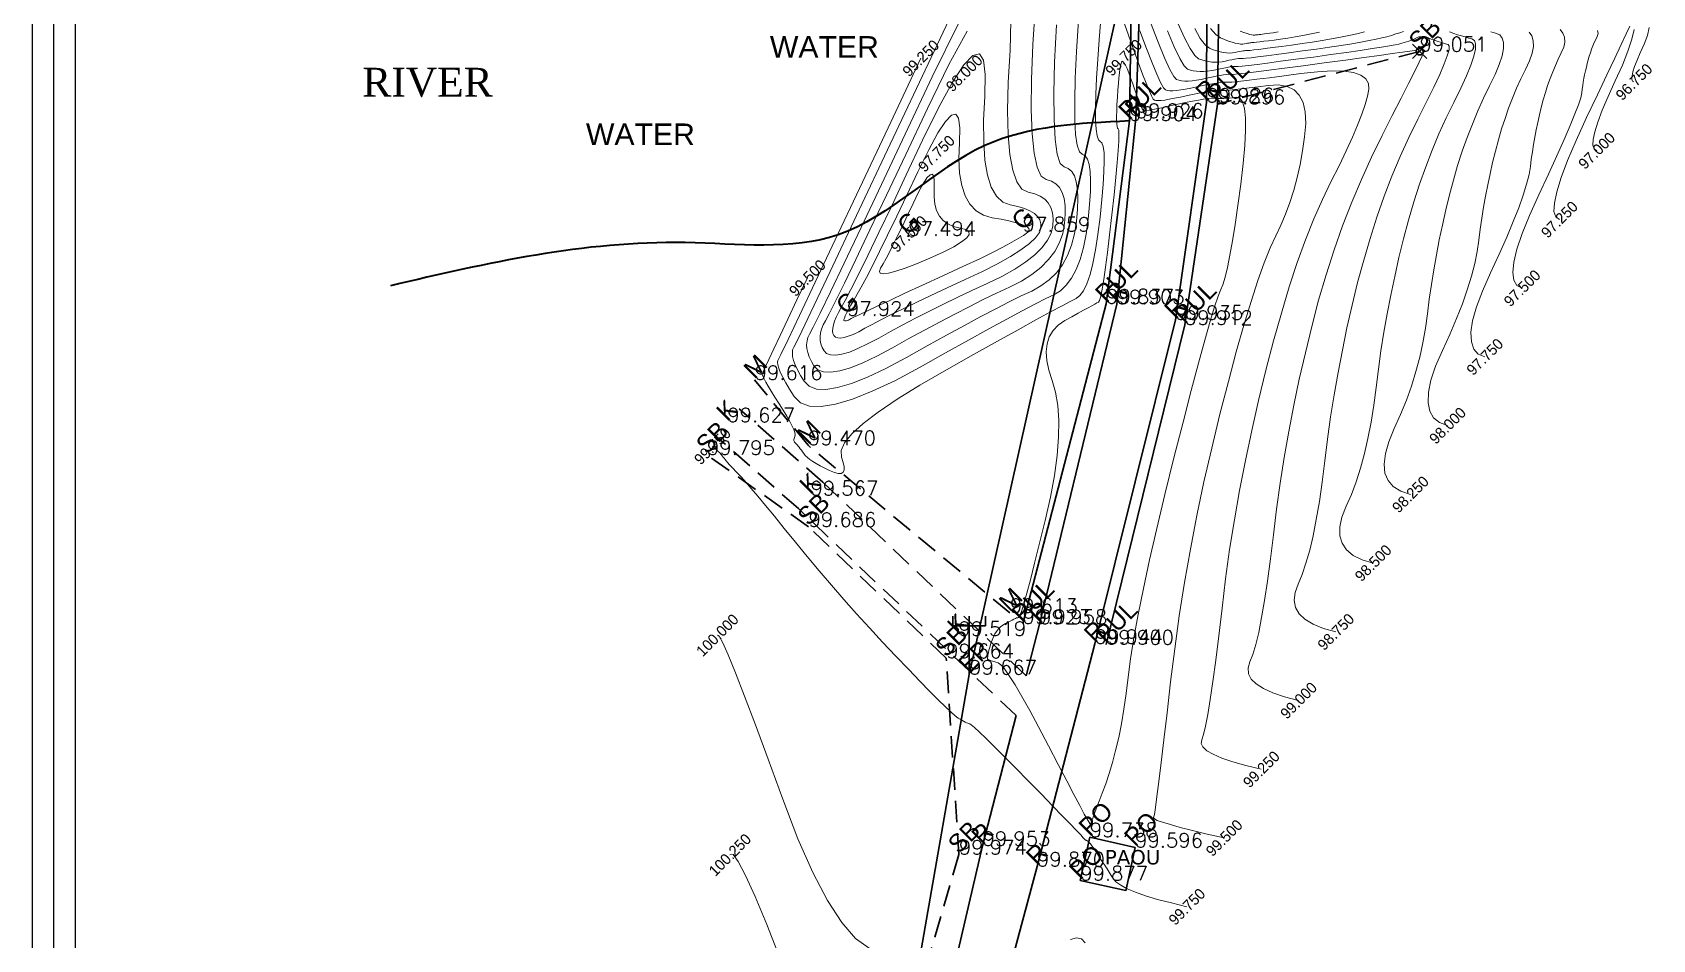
# Model space of a CAD drawing. Extents: x 0 to 10087, y 0 to 10179.
# Drawn here: x 9918.5 to 10031, y 9900.2 to 9963.3 of the extents above; entities that cross this region are included whole.
import ezdxf
from ezdxf.enums import TextEntityAlignment as Align

# ---------------------------------------------------------------- set-up
doc = ezdxf.new("R2010")
doc.units = 0
doc.header["$MEASUREMENT"] = 0
doc.header["$PDMODE"] = 35
doc.header["$PDSIZE"] = 0.5
for name, pattern in [('ACAD_ISO10W100', [18, 12, -3, 0, -3]), ('DASHDOT', [1, 0.5, -0.25, 0, -0.25]), ('DASHED', [0.75, 0.5, -0.25]), ('HIDDEN', [0.375, 0.25, -0.125])]:
    doc.linetypes.add(name, pattern=pattern)
for name, color, linetype in [('2', 1, 'Continuous'), ('4', 3, 'Continuous'), ('Contour_RL', 44, 'Continuous'), ('FRAME', 7, 'Continuous'), ('TEXT', 7, 'Continuous'), ('WELL', 4, 'Continuous')]:
    doc.layers.add(name, color=color, linetype=linetype)
for name, color, linetype, lineweight in [('BT ROAD', 251, 'Continuous', 30), ('BUILDING', 6, 'Continuous', 30), ('Contours', 42, 'Continuous', 13), ('EP', 5, 'ACAD_ISO10W100', 30), ('GRASS', 3, 'DASHDOT', 25), ('KATCHA RASTA', 42, 'HIDDEN', 30), ('SB', 1, 'DASHED', 30)]:
    doc.layers.add(name, color=color, linetype=linetype, lineweight=lineweight)
doc.styles.add('A', font='ARIAL.TTF')
doc.styles.add('ROMANS', font='romans.shx', dxfattribs={"height": 3})

# ---------------------------------------------------------------- blocks, each defined once
blk = doc.blocks.new('EP')
at = {"layer": 'EP', "linetype": 'Continuous'}
for p, q in [((-1.43, 4.24), (-1.43, 5.08)), ((-1.43, 4.24), (0, 4.24)), ((0, 4.24), (0, 5.08)), ((0, 0), (0, 4.24)), ((1.43, 4.24), (0, 4.24)), ((1.43, 4.24), (1.43, 5.08))]:
    blk.add_line(p, q, dxfattribs=at)

msp = doc.modelspace()

# ---------------------------------------------------------------- linework, layer by layer
at = {"layer": 'BT ROAD', "linetype": 'Continuous'}
for points in [[(10000.77, 10069.34), (9997.66, 10049.53), (9996.75, 10040.27), (9996.3, 10029.26), (9995.75, 10016.57), (9995.87, 9989.54), (9995.9, 9981.52), (9995.11, 9957.32), (9993.79, 9944.38), (9988.41, 9922.14), (9987.5, 9918.57)], [(9974.52, 9809.47), (9976.94, 9843.46), (9981.8, 9881.25), (9988.25, 9905.31), (9992.27, 9920.78), (9997.86, 9943.29), (10000.02, 9958.4), (10000.09, 9979.29), (9999.99, 9990.83), (10000, 10000), (9999.73, 10016.95), (9999.77, 10030.03), (10000.53, 10040.39), (10000.97, 10043.05)], [(9986.79, 9915.8), (9984.46, 9906.75), (9978.92, 9882.95), (9972.54, 9844.42), (9968.83, 9809.44)]]:
    msp.add_lwpolyline(points, dxfattribs=at)
at = {"layer": 'BUILDING', "linetype": 'Continuous'}
for points in [[(9993.04, 9920.73), (9998.52, 9942.94), (10000.78, 9958.29), (10001.32, 10000.05)], [(9995.22, 9994.88), (9994.66, 9957.12), (9993.05, 9944.42), (9987.25, 9922.17)], [(9991.25, 9904.34), (9991.91, 9907.34)], [(9991.91, 9907.34), (9995.06, 9906.64)], [(9994.41, 9903.63), (9995.06, 9906.64)], [(9991.25, 9904.35), (9994.41, 9903.64)]]:
    msp.add_lwpolyline(points, dxfattribs=at)
at = {"layer": 'Contours', "color": 122, "linetype": 'Continuous'}
for points in [[(9984.22, 9968.6), (9980.89, 9961.52), (9978.05, 9955.5), (9975.71, 9950.55), (9973.88, 9946.66), (9972.53, 9943.84), (9971.69, 9942.08), (9971.35, 9941.39), (9971.27, 9941.21), (9971.25, 9941), (9971.27, 9940.76), (9971.33, 9940.48), (9971.45, 9940.17), (9971.61, 9939.82), (9971.81, 9939.44), (9972.06, 9939.03), (9972.41, 9938.68), (9972.92, 9938.49), (9973.58, 9938.46), (9974.39, 9938.59), (9975.35, 9938.87), (9976.47, 9939.32), (9977.74, 9939.92), (9979.17, 9940.69), (9980.61, 9941.5), (9981.96, 9942.24), (9983.2, 9942.91), (9984.34, 9943.53), (9985.38, 9944.07), (9986.32, 9944.55), (9987.15, 9944.96), (9987.88, 9945.3), (9988.52, 9945.65), (9989.09, 9946.07), (9989.59, 9946.57), (9990.01, 9947.13), (9990.36, 9947.77), (9990.64, 9948.49), (9990.85, 9949.28), (9990.98, 9950.14), (9991.06, 9950.98), (9991.08, 9951.72), (9991.05, 9952.35), (9990.97, 9952.88), (9990.84, 9953.3), (9990.66, 9953.61), (9990.42, 9953.82), (9990.14, 9953.92), (9989.86, 9954.17), (9989.65, 9954.8), (9989.51, 9955.82), (9989.43, 9957.23), (9989.41, 9959.03), (9989.47, 9961.21), (9989.59, 9963.79)], [(9988.13, 9965.24), (9987.96, 9962.43), (9987.87, 9960), (9987.85, 9957.92), (9987.91, 9956.22), (9988.04, 9954.88), (9988.25, 9953.9), (9988.53, 9953.29), (9988.89, 9953.04), (9989.26, 9952.94), (9989.56, 9952.75), (9989.81, 9952.49), (9990, 9952.15), (9990.13, 9951.73), (9990.2, 9951.23), (9990.21, 9950.64), (9990.16, 9949.98), (9990.04, 9949.3), (9989.81, 9948.66), (9989.48, 9948.05), (9989.05, 9947.48), (9988.52, 9946.94), (9987.89, 9946.45), (9987.16, 9945.99), (9986.33, 9945.56), (9985.44, 9945.14), (9984.51, 9944.7), (9983.54, 9944.21), (9982.54, 9943.7), (9981.51, 9943.16), (9980.44, 9942.59), (9979.34, 9941.99), (9978.21, 9941.36), (9977.11, 9940.77), (9976.14, 9940.31), (9975.28, 9939.97), (9974.54, 9939.75), (9973.92, 9939.65), (9973.41, 9939.68), (9973.02, 9939.82), (9972.75, 9940.09), (9972.57, 9940.41), (9972.42, 9940.72), (9972.32, 9941.02), (9972.26, 9941.3), (9972.24, 9941.57), (9972.27, 9941.83), (9972.33, 9942.08), (9972.45, 9942.31), (9972.7, 9942.79), (9973.18, 9943.77), (9973.9, 9945.25), (9974.85, 9947.23), (9976.03, 9949.72), (9977.44, 9952.71), (9979.09, 9956.2), (9980.97, 9960.19), (9982.83, 9963.99)], [(9972.29, 9946.21), (9971.57, 9944.68), (9970.94, 9943.34), (9970.41, 9942.21), (9969.97, 9941.28), (9969.62, 9940.55), (9969.37, 9940.01), (9969.21, 9939.68), (9969.14, 9939.55), (9969.15, 9939.49), (9969.19, 9939.38), (9969.28, 9939.2), (9969.4, 9938.97), (9969.57, 9938.68), (9969.78, 9938.34), (9970.03, 9937.93), (9970.33, 9937.47), (9970.62, 9937.01), (9970.87, 9936.6), (9971.07, 9936.23), (9971.23, 9935.92), (9971.34, 9935.67), (9971.42, 9935.46), (9971.44, 9935.3), (9971.43, 9935.2), (9971.39, 9935.12), (9971.37, 9935.05), (9971.36, 9934.98), (9971.36, 9934.92), (9971.38, 9934.86), (9971.4, 9934.8), (9971.44, 9934.75), (9971.48, 9934.7), (9971.54, 9934.65), (9971.6, 9934.59), (9971.66, 9934.52), (9971.73, 9934.44), (9971.8, 9934.34), (9971.88, 9934.24), (9971.96, 9934.13), (9972.05, 9934.01), (9972.15, 9933.88), (9972.29, 9933.74), (9972.46, 9933.6), (9972.67, 9933.46), (9972.91, 9933.31), (9973.19, 9933.15), (9973.5, 9932.99), (9973.84, 9932.82), (9974.17, 9932.68), (9974.43, 9932.62), (9974.63, 9932.63), (9974.77, 9932.71), (9974.84, 9932.87), (9974.84, 9933.09), (9974.78, 9933.39), (9974.66, 9933.76), (9974.64, 9934.21), (9974.88, 9934.75), (9975.39, 9935.37), (9976.17, 9936.09), (9977.22, 9936.89), (9978.53, 9937.78), (9980.11, 9938.76), (9981.95, 9939.83), (9983.83, 9940.88), (9985.49, 9941.81), (9986.93, 9942.61), (9988.17, 9943.29), (9989.19, 9943.85), (9989.99, 9944.28), (9990.59, 9944.59), (9990.97, 9944.78), (9991.23, 9944.98), (9991.48, 9945.32), (9991.71, 9945.81), (9991.93, 9946.44), (9992.13, 9947.22), (9992.31, 9948.15), (9992.48, 9949.22), (9992.63, 9950.44), (9992.75, 9951.65), (9992.84, 9952.7), (9992.89, 9953.6), (9992.91, 9954.33), (9992.9, 9954.91), (9992.85, 9955.33), (9992.76, 9955.59), (9992.64, 9955.69), (9992.52, 9955.8), (9992.42, 9956.08), (9992.36, 9956.54), (9992.32, 9957.17), (9992.32, 9957.97), (9992.34, 9958.95), (9992.39, 9960.1), (9992.48, 9961.42), (9992.57, 9962.75), (9992.65, 9963.9)], [(9980.17, 9961.48), (9977.9, 9956.64), (9975.92, 9952.43), (9974.23, 9948.86), (9972.84, 9945.91), (9971.75, 9943.6), (9970.95, 9941.93), (9970.45, 9940.88), (9970.24, 9940.47), (9970.21, 9940.35), (9970.23, 9940.17), (9970.3, 9939.94), (9970.41, 9939.66), (9970.58, 9939.32), (9970.79, 9938.92), (9971.06, 9938.48), (9971.37, 9937.98), (9971.81, 9937.54), (9972.43, 9937.31), (9973.24, 9937.27), (9974.24, 9937.43), (9975.43, 9937.78), (9976.8, 9938.33), (9978.37, 9939.07), (9980.12, 9940.01), (9981.89, 9941), (9983.48, 9941.88), (9984.9, 9942.67), (9986.15, 9943.35), (9987.22, 9943.92), (9988.13, 9944.4), (9988.86, 9944.77), (9989.42, 9945.04), (9989.88, 9945.31), (9990.28, 9945.7), (9990.65, 9946.19), (9990.97, 9946.79), (9991.24, 9947.5), (9991.48, 9948.32), (9991.66, 9949.25), (9991.81, 9950.29), (9991.9, 9951.32), (9991.96, 9952.21), (9991.97, 9952.97), (9991.94, 9953.6), (9991.87, 9954.1), (9991.75, 9954.47), (9991.59, 9954.7), (9991.39, 9954.81), (9991.19, 9954.98), (9991.04, 9955.44), (9990.93, 9956.18), (9990.87, 9957.2), (9990.87, 9958.5), (9990.9, 9960.08), (9990.99, 9961.94), (9991.12, 9964.09)], [(9986.43, 9964.06), (9986.37, 9962.03), (9986.25, 9959.79), (9986.2, 9957.83), (9986.24, 9956.16), (9986.36, 9954.78), (9986.56, 9953.69), (9986.84, 9952.89), (9987.2, 9952.38), (9987.64, 9952.16), (9988.09, 9952.05), (9988.47, 9951.9), (9988.78, 9951.69), (9989.03, 9951.42), (9989.21, 9951.1), (9989.32, 9950.73), (9989.36, 9950.31), (9989.34, 9949.83), (9989.22, 9949.33), (9988.97, 9948.83), (9988.6, 9948.32), (9988.09, 9947.82), (9987.46, 9947.32), (9986.7, 9946.82), (9985.81, 9946.32), (9984.79, 9945.83), (9983.72, 9945.33), (9982.69, 9944.84), (9981.7, 9944.36), (9980.74, 9943.88), (9979.81, 9943.41), (9978.92, 9942.95), (9978.07, 9942.49), (9977.25, 9942.03), (9976.48, 9941.62), (9975.8, 9941.3), (9975.21, 9941.06), (9974.69, 9940.91), (9974.26, 9940.84), (9973.9, 9940.86), (9973.63, 9940.96), (9973.45, 9941.15), (9973.32, 9941.38), (9973.23, 9941.62), (9973.18, 9941.87), (9973.18, 9942.13), (9973.21, 9942.39), (9973.28, 9942.66), (9973.4, 9942.94), (9973.55, 9943.23), (9973.81, 9943.71), (9974.25, 9944.59), (9974.87, 9945.85), (9975.67, 9947.5), (9976.64, 9949.54), (9977.8, 9951.97), (9979.13, 9954.79), (9980.64, 9957.99), (9982.13, 9961.03), (9983.39, 9963.35)], [(9994.24, 9964.11), (9994.61, 9963.08), (9994.97, 9962.04), (9995.29, 9961.14), (9995.58, 9960.37), (9995.83, 9959.74), (9996.03, 9959.24), (9996.2, 9958.87), (9996.32, 9958.64), (9996.41, 9958.55), (9996.51, 9958.53), (9996.66, 9958.53), (9996.86, 9958.54), (9997.12, 9958.57), (9997.43, 9958.62), (9997.8, 9958.69), (9998.22, 9958.78), (9998.69, 9958.88), (9999.17, 9958.98), (9999.59, 9959.07), (9999.96, 9959.14), (10000.28, 9959.19), (10000.54, 9959.23), (10000.75, 9959.25), (10000.9, 9959.26), (10001, 9959.25), (10001.12, 9959.24), (10001.32, 9959.24), (10001.61, 9959.26), (10001.98, 9959.3), (10002.44, 9959.35), (10002.98, 9959.41), (10003.61, 9959.49), (10004.33, 9959.59), (10005.03, 9959.62), (10005.62, 9959.52), (10006.11, 9959.28), (10006.47, 9958.9), (10006.73, 9958.39), (10006.88, 9957.74), (10006.92, 9956.95), (10006.84, 9956.02), (10006.7, 9955.04), (10006.52, 9954.09), (10006.32, 9953.18), (10006.08, 9952.3), (10005.81, 9951.46), (10005.52, 9950.65), (10005.19, 9949.87), (10004.83, 9949.13), (10004.44, 9948.3), (10004.03, 9947.26), (10003.59, 9946.02), (10003.12, 9944.58), (10002.62, 9942.93), (10002.09, 9941.08), (10001.54, 9939.02), (10000.95, 9936.75), (10000.38, 9934.39), (9999.84, 9932.04), (9999.35, 9929.7), (9998.9, 9927.36), (9998.5, 9925.04), (9998.13, 9922.73), (9997.81, 9920.43), (9997.52, 9918.14), (9997.28, 9915.99), (9997.06, 9914.12), (9996.87, 9912.53), (9996.71, 9911.21), (9996.58, 9910.17), (9996.47, 9909.41), (9996.4, 9908.92), (9996.35, 9908.72), (9996.4, 9908.63), (9996.6, 9908.52), (9996.97, 9908.39), (9997.51, 9908.22), (9998.2, 9908.03), (9999.05, 9907.81), (10000.07, 9907.57), (10001.25, 9907.3)], [(9996.13, 9963.96), (9996.66, 9962.58), (9997.11, 9961.5), (9997.47, 9960.7), (9997.75, 9960.2), (9997.94, 9959.99), (9998.1, 9959.94), (9998.29, 9959.91), (9998.51, 9959.89), (9998.75, 9959.89), (9999.03, 9959.91), (9999.33, 9959.95), (9999.66, 9960), (10000.02, 9960.08), (10000.37, 9960.15), (10000.69, 9960.22), (10000.96, 9960.27), (10001.2, 9960.31), (10001.39, 9960.34), (10001.54, 9960.36), (10001.66, 9960.36), (10001.73, 9960.35), (10001.88, 9960.35), (10002.22, 9960.38), (10002.74, 9960.44), (10003.46, 9960.52), (10004.36, 9960.64), (10005.45, 9960.78), (10006.73, 9960.95), (10008.2, 9961.15), (10009.67, 9961.35), (10010.95, 9961.52), (10012.03, 9961.67), (10012.92, 9961.8), (10013.63, 9961.89), (10014.14, 9961.97), (10014.46, 9962.01), (10014.59, 9962.03), (10014.62, 9962.04), (10014.65, 9962.05), (10014.68, 9962.06), (10014.7, 9962.07), (10014.73, 9962.08), (10014.75, 9962.09), (10014.77, 9962.09), (10014.78, 9962.1), (10014.8, 9962.11), (10014.82, 9962.12), (10014.84, 9962.12), (10014.86, 9962.12), (10014.89, 9962.12), (10014.91, 9962.11), (10014.94, 9962.11), (10014.97, 9962.1), (10015, 9962.08), (10015.02, 9962.07), (10015.05, 9962.06), (10015.07, 9962.06), (10015.1, 9962.05), (10015.12, 9962.04), (10015.15, 9962.03), (10015.17, 9962.03), (10015.14, 9961.93), (10015.01, 9961.65), (10014.79, 9961.19), (10014.47, 9960.54), (10014.05, 9959.71), (10013.54, 9958.69), (10012.93, 9957.49), (10012.22, 9956.11), (10011.48, 9954.61), (10010.78, 9953.06), (10010.11, 9951.47), (10009.48, 9949.84), (10008.89, 9948.16), (10008.33, 9946.43), (10007.81, 9944.66), (10007.33, 9942.84), (10006.89, 9941), (10006.47, 9939.18), (10006.09, 9937.36), (10005.74, 9935.54), (10005.42, 9933.74), (10005.14, 9931.94), (10004.89, 9930.15), (10004.67, 9928.37), (10004.46, 9926.68), (10004.26, 9925.15), (10004.06, 9923.79), (10003.85, 9922.61), (10003.65, 9921.58), (10003.44, 9920.73), (10003.24, 9920.05), (10003.04, 9919.53), (10002.91, 9919.11), (10002.94, 9918.71), (10003.13, 9918.34), (10003.47, 9918), (10003.98, 9917.67), (10004.63, 9917.37), (10005.45, 9917.1), (10006.42, 9916.85)], [(10013.7, 9963.34), (10013.45, 9963.25), (10013.17, 9963.16), (10012.87, 9963.06), (10012.54, 9962.97), (10012.2, 9962.89), (10011.8, 9962.79), (10011.32, 9962.7), (10010.75, 9962.59), (10010.11, 9962.48), (10009.38, 9962.36), (10008.56, 9962.24), (10007.67, 9962.11), (10006.69, 9961.98), (10005.73, 9961.85), (10004.89, 9961.73), (10004.18, 9961.64), (10003.59, 9961.57), (10003.12, 9961.51), (10002.78, 9961.47), (10002.56, 9961.46), (10002.46, 9961.45), (10002.41, 9961.46), (10002.34, 9961.46), (10002.24, 9961.45), (10002.11, 9961.43), (10001.96, 9961.4), (10001.78, 9961.37), (10001.58, 9961.33), (10001.34, 9961.28), (10001.1, 9961.23), (10000.86, 9961.21), (10000.62, 9961.2), (10000.39, 9961.21), (10000.15, 9961.24), (9999.92, 9961.29), (9999.69, 9961.36), (9999.46, 9961.44), (9999.21, 9961.67), (9998.88, 9962.15), (9998.49, 9962.9), (9998.03, 9963.9)], [(9995.4, 9963.38), (9995.85, 9962.16), (9996.24, 9961.16), (9996.57, 9960.37), (9996.83, 9959.79), (9997.04, 9959.42), (9997.17, 9959.27), (9997.3, 9959.24), (9997.47, 9959.22), (9997.68, 9959.22), (9997.93, 9959.23), (9998.23, 9959.27), (9998.56, 9959.32), (9998.94, 9959.39), (9999.36, 9959.48), (9999.77, 9959.57), (10000.14, 9959.64), (10000.46, 9959.7), (10000.74, 9959.75), (10000.96, 9959.79), (10001.15, 9959.8), (10001.28, 9959.81), (10001.37, 9959.8), (10001.5, 9959.8), (10001.79, 9959.82), (10002.22, 9959.86), (10002.8, 9959.92), (10003.52, 9960.01), (10004.39, 9960.12), (10005.41, 9960.25), (10006.57, 9960.41), (10007.73, 9960.54), (10008.72, 9960.6), (10009.56, 9960.57), (10010.23, 9960.48), (10010.74, 9960.3), (10011.08, 9960.05), (10011.27, 9959.72), (10011.29, 9959.32), (10011.2, 9958.83), (10011.04, 9958.26), (10010.81, 9957.59), (10010.52, 9956.83), (10010.16, 9955.98), (10009.72, 9955.04), (10009.23, 9954), (10008.66, 9952.88), (10008.07, 9951.66), (10007.48, 9950.31), (10006.9, 9948.85), (10006.33, 9947.28), (10005.77, 9945.58), (10005.22, 9943.77), (10004.68, 9941.84), (10004.14, 9939.8), (10003.63, 9937.7), (10003.16, 9935.61), (10002.72, 9933.53), (10002.32, 9931.45), (10001.96, 9929.39), (10001.63, 9927.34), (10001.35, 9925.29), (10001.1, 9923.26), (10000.87, 9921.33), (10000.66, 9919.64), (10000.46, 9918.16), (10000.28, 9916.91), (10000.11, 9915.88), (9999.96, 9915.07), (9999.82, 9914.49), (9999.69, 9914.12), (9999.65, 9913.87), (9999.77, 9913.62), (10000.05, 9913.36), (10000.49, 9913.11), (10001.09, 9912.85), (10001.84, 9912.59), (10002.76, 9912.33), (10003.83, 9912.07)], [(10009.01, 9921.62), (10008.14, 9921.86), (10007.42, 9922.15), (10006.86, 9922.49), (10006.46, 9922.88), (10006.21, 9923.32), (10006.11, 9923.81), (10006.17, 9924.35), (10006.38, 9924.94), (10006.66, 9925.61), (10006.93, 9926.39), (10007.19, 9927.29), (10007.43, 9928.3), (10007.65, 9929.43), (10007.86, 9930.67), (10008.06, 9932.02), (10008.24, 9933.49), (10008.43, 9935.01), (10008.64, 9936.55), (10008.88, 9938.09), (10009.16, 9939.63), (10009.46, 9941.19), (10009.78, 9942.75), (10010.14, 9944.31), (10010.52, 9945.89), (10010.94, 9947.44), (10011.38, 9948.96), (10011.86, 9950.44), (10012.36, 9951.88), (10012.9, 9953.28), (10013.47, 9954.65), (10014.07, 9955.97), (10014.71, 9957.25), (10015.31, 9958.44), (10015.81, 9959.47), (10016.22, 9960.35), (10016.53, 9961.08), (10016.75, 9961.64), (10016.87, 9962.06), (10016.89, 9962.32), (10016.81, 9962.43), (10016.69, 9962.46), (10016.56, 9962.49), (10016.42, 9962.54), (10016.27, 9962.58), (10016.12, 9962.63), (10015.97, 9962.69), (10015.8, 9962.75), (10015.64, 9962.81), (10015.47, 9962.87), (10015.31, 9962.92), (10015.16, 9962.95), (10015.02, 9962.96), (10014.89, 9962.96), (10014.77, 9962.95), (10014.66, 9962.92), (10014.56, 9962.87), (10014.46, 9962.82), (10014.34, 9962.76), (10014.21, 9962.71), (10014.07, 9962.66), (10013.92, 9962.61), (10013.76, 9962.56), (10013.58, 9962.51), (10013.39, 9962.46), (10013.13, 9962.4), (10012.73, 9962.33), (10012.19, 9962.24), (10011.52, 9962.14), (10010.7, 9962.02), (10009.75, 9961.88), (10008.67, 9961.73), (10007.45, 9961.56), (10006.23, 9961.4), (10005.17, 9961.26), (10004.27, 9961.14), (10003.53, 9961.05), (10002.93, 9960.98), (10002.5, 9960.93), (10002.22, 9960.9), (10002.1, 9960.9), (10002.04, 9960.91), (10001.94, 9960.91), (10001.81, 9960.89), (10001.65, 9960.87), (10001.46, 9960.84), (10001.23, 9960.79), (10000.97, 9960.74), (10000.68, 9960.68), (10000.38, 9960.62), (10000.1, 9960.58), (9999.82, 9960.55), (9999.57, 9960.55), (9999.33, 9960.57), (9999.1, 9960.6), (9998.9, 9960.65), (9998.7, 9960.72), (9998.47, 9960.94), (9998.16, 9961.46), (9997.77, 9962.27), (9997.3, 9963.37)], [(10011, 9963.31), (10010.47, 9963.18), (10009.91, 9963.06), (10009.32, 9962.94), (10008.7, 9962.82), (10008.05, 9962.71), (10007.37, 9962.6), (10006.67, 9962.49), (10005.93, 9962.39), (10005.23, 9962.29), (10004.61, 9962.21), (10004.09, 9962.14), (10003.66, 9962.09), (10003.31, 9962.05), (10003.06, 9962.02), (10002.9, 9962.01), (10002.83, 9962.01), (10002.79, 9962.01), (10002.74, 9962.01), (10002.66, 9962), (10002.57, 9961.99), (10002.46, 9961.97), (10002.33, 9961.94), (10002.18, 9961.91), (10002.01, 9961.88), (10001.82, 9961.84), (10001.63, 9961.83), (10001.42, 9961.84), (10001.2, 9961.87), (10000.98, 9961.91), (10000.74, 9961.98), (10000.49, 9962.06), (10000.23, 9962.17), (9999.94, 9962.39), (9999.59, 9962.85), (9999.2, 9963.53)], [(10007.88, 9963.29), (10007.29, 9963.17), (10006.72, 9963.06), (10006.18, 9962.96), (10005.66, 9962.87), (10005.17, 9962.8), (10004.72, 9962.74), (10004.33, 9962.69), (10004, 9962.65), (10003.72, 9962.61), (10003.5, 9962.58), (10003.34, 9962.57), (10003.24, 9962.56), (10003.19, 9962.56), (10003.17, 9962.56), (10003.14, 9962.56), (10003.09, 9962.55), (10003.03, 9962.55), (10002.96, 9962.53), (10002.87, 9962.52), (10002.78, 9962.5), (10002.67, 9962.47), (10002.54, 9962.46), (10002.39, 9962.46), (10002.22, 9962.49), (10002.02, 9962.53), (10001.8, 9962.59), (10001.55, 9962.67), (10001.28, 9962.77), (10000.99, 9962.89), (10000.67, 9963.12), (10000.31, 9963.54)], [(10004.99, 9963.32), (10004.66, 9963.25), (10004.42, 9963.22), (10004.22, 9963.19), (10004.05, 9963.17), (10003.91, 9963.15), (10003.79, 9963.13), (10003.69, 9963.12), (10003.62, 9963.11), (10003.58, 9963.11), (10003.56, 9963.11), (10003.55, 9963.11), (10003.53, 9963.11), (10003.51, 9963.11), (10003.49, 9963.1), (10003.46, 9963.1), (10003.42, 9963.09), (10003.38, 9963.08), (10003.33, 9963.07), (10003.26, 9963.07), (10003.16, 9963.09), (10003.02, 9963.13), (10002.84, 9963.19), (10002.62, 9963.26), (10002.37, 9963.36)], [(10011.6, 9926.4), (10010.83, 9926.63), (10010.21, 9926.93), (10009.75, 9927.31), (10009.44, 9927.77), (10009.28, 9928.3), (10009.28, 9928.91), (10009.42, 9929.59), (10009.72, 9930.35), (10010.09, 9931.17), (10010.42, 9932.05), (10010.72, 9933), (10011, 9934), (10011.24, 9935.06), (10011.46, 9936.18), (10011.65, 9937.36), (10011.81, 9938.6), (10011.97, 9939.87), (10012.14, 9941.15), (10012.35, 9942.43), (10012.57, 9943.72), (10012.82, 9945.02), (10013.1, 9946.32), (10013.39, 9947.62), (10013.71, 9948.93), (10014.06, 9950.23), (10014.43, 9951.49), (10014.82, 9952.73), (10015.25, 9953.93), (10015.69, 9955.09), (10016.17, 9956.23), (10016.67, 9957.33), (10017.2, 9958.4), (10017.69, 9959.39), (10018.09, 9960.26), (10018.39, 9961), (10018.6, 9961.61), (10018.71, 9962.1), (10018.72, 9962.47), (10018.64, 9962.71), (10018.46, 9962.83), (10018.23, 9962.88), (10017.99, 9962.95), (10017.74, 9963.02), (10017.47, 9963.11), (10017.2, 9963.2), (10016.91, 9963.3)], [(10014.19, 9931.17), (10013.52, 9931.39), (10013, 9931.71), (10012.64, 9932.13), (10012.42, 9932.65), (10012.36, 9933.28), (10012.45, 9934), (10012.68, 9934.83), (10013.07, 9935.75), (10013.51, 9936.73), (10013.91, 9937.72), (10014.26, 9938.7), (10014.57, 9939.7), (10014.84, 9940.7), (10015.06, 9941.7), (10015.24, 9942.71), (10015.38, 9943.72), (10015.5, 9944.73), (10015.65, 9945.76), (10015.81, 9946.78), (10015.99, 9947.81), (10016.19, 9948.85), (10016.41, 9949.88), (10016.65, 9950.93), (10016.9, 9951.98), (10017.18, 9953.01), (10017.47, 9954.02), (10017.79, 9955.01), (10018.13, 9955.97), (10018.49, 9956.9), (10018.87, 9957.81), (10019.27, 9958.69), (10019.69, 9959.55), (10020.07, 9960.34), (10020.36, 9961.04), (10020.56, 9961.64), (10020.66, 9962.15), (10020.66, 9962.56), (10020.57, 9962.88), (10020.39, 9963.1), (10020.11, 9963.22), (10019.77, 9963.31)], [(10016.77, 9935.95), (10016.21, 9936.16), (10015.79, 9936.49), (10015.53, 9936.95), (10015.41, 9937.54), (10015.44, 9938.26), (10015.61, 9939.1), (10015.94, 9940.07), (10016.41, 9941.16), (10016.93, 9942.29), (10017.39, 9943.38), (10017.8, 9944.41), (10018.14, 9945.39), (10018.43, 9946.33), (10018.66, 9947.21), (10018.83, 9948.05), (10018.95, 9948.83), (10019.04, 9949.59), (10019.15, 9950.36), (10019.27, 9951.13), (10019.41, 9951.9), (10019.56, 9952.67), (10019.72, 9953.45), (10019.9, 9954.24), (10020.09, 9955.02), (10020.3, 9955.8), (10020.52, 9956.56), (10020.76, 9957.29), (10021.01, 9958.01), (10021.28, 9958.71), (10021.56, 9959.39), (10021.86, 9960.05), (10022.18, 9960.69), (10022.46, 9961.29), (10022.64, 9961.82), (10022.73, 9962.29), (10022.72, 9962.69), (10022.62, 9963.02), (10022.43, 9963.29)], [(10019.36, 9940.73), (10018.9, 9940.92), (10018.59, 9941.27), (10018.42, 9941.77), (10018.39, 9942.43), (10018.51, 9943.23), (10018.78, 9944.19), (10019.2, 9945.3), (10019.76, 9946.57), (10020.35, 9947.86), (10020.88, 9949.04), (10021.33, 9950.12), (10021.72, 9951.09), (10022.02, 9951.96), (10022.26, 9952.73), (10022.43, 9953.39), (10022.52, 9953.95), (10022.58, 9954.46), (10022.66, 9954.96), (10022.74, 9955.48), (10022.83, 9955.99), (10022.93, 9956.5), (10023.04, 9957.02), (10023.15, 9957.54), (10023.28, 9958.06), (10023.42, 9958.58), (10023.57, 9959.09), (10023.72, 9959.58), (10023.89, 9960.06), (10024.07, 9960.52), (10024.26, 9960.97), (10024.46, 9961.41), (10024.67, 9961.84), (10024.84, 9962.24), (10024.91, 9962.6), (10024.9, 9962.93), (10024.78, 9963.22), (10024.58, 9963.48)], [(10021.95, 9945.5), (10021.59, 9945.69), (10021.38, 9946.05), (10021.3, 9946.59), (10021.38, 9947.31), (10021.59, 9948.21), (10021.95, 9949.29), (10022.45, 9950.54), (10023.1, 9951.98), (10023.78, 9953.42), (10024.37, 9954.7), (10024.87, 9955.82), (10025.29, 9956.79), (10025.62, 9957.6), (10025.86, 9958.24), (10026.02, 9958.73), (10026.09, 9959.06), (10026.12, 9959.32), (10026.16, 9959.57), (10026.2, 9959.82), (10026.24, 9960.08), (10026.29, 9960.33), (10026.35, 9960.59), (10026.41, 9960.85), (10026.47, 9961.11), (10026.54, 9961.37), (10026.61, 9961.62), (10026.69, 9961.86), (10026.77, 9962.1), (10026.86, 9962.33), (10026.96, 9962.56), (10027.06, 9962.77), (10027.16, 9962.99), (10027.22, 9963.19), (10027.19, 9963.39)], [(10024.54, 9950.27), (10024.28, 9950.45), (10024.16, 9950.83), (10024.19, 9951.41), (10024.35, 9952.19), (10024.66, 9953.18), (10025.11, 9954.37), (10025.7, 9955.76), (10026.43, 9957.35), (10027.18, 9958.94), (10027.83, 9960.31), (10028.38, 9961.48), (10028.83, 9962.43), (10029.18, 9963.17), (10029.42, 9963.7)], [(10027.13, 9955.05), (10026.95, 9955.17), (10026.87, 9955.43), (10026.89, 9955.83), (10027, 9956.37), (10027.21, 9957.04), (10027.52, 9957.86), (10027.92, 9958.81), (10028.42, 9959.9), (10028.92, 9961), (10029.3, 9961.96), (10029.57, 9962.79), (10029.73, 9963.48)], [(10030.77, 9963.6), (10030.66, 9963.06), (10030.42, 9962.46), (10030.15, 9961.86), (10029.93, 9961.35), (10029.76, 9960.91), (10029.65, 9960.54), (10029.59, 9960.25), (10029.58, 9960.03), (10029.62, 9959.89), (10029.72, 9959.83)], [(9965.7, 9934.52), (9965.84, 9934.39), (9965.97, 9934.27), (9966.09, 9934.16), (9966.2, 9934.05), (9966.3, 9933.95), (9966.38, 9933.85), (9966.45, 9933.76), (9966.52, 9933.68), (9966.58, 9933.59), (9966.66, 9933.49), (9966.76, 9933.37), (9966.87, 9933.25), (9967, 9933.11), (9967.15, 9932.95), (9967.31, 9932.78), (9967.49, 9932.6), (9967.71, 9932.36), (9968.01, 9932.02), (9968.39, 9931.58), (9968.85, 9931.04), (9969.39, 9930.39), (9970, 9929.65), (9970.69, 9928.8), (9971.46, 9927.85), (9972.28, 9926.86), (9973.11, 9925.86), (9973.96, 9924.87), (9974.82, 9923.87), (9975.7, 9922.88), (9976.6, 9921.9), (9977.51, 9920.91), (9978.44, 9919.93), (9979.33, 9919), (9980.11, 9918.19), (9980.8, 9917.48), (9981.39, 9916.89), (9981.88, 9916.41), (9982.28, 9916.04), (9982.57, 9915.78), (9982.76, 9915.63), (9982.9, 9915.54), (9983.03, 9915.47), (9983.15, 9915.4), (9983.25, 9915.35), (9983.35, 9915.3), (9983.43, 9915.27), (9983.51, 9915.24), (9983.57, 9915.23), (9983.68, 9915.16), (9983.91, 9914.97), (9984.25, 9914.65), (9984.7, 9914.22), (9985.27, 9913.66), (9985.95, 9912.98), (9986.74, 9912.18), (9987.65, 9911.25), (9988.55, 9910.33), (9989.33, 9909.52), (9990, 9908.84), (9990.54, 9908.27), (9990.97, 9907.83), (9991.28, 9907.51), (9991.46, 9907.31), (9991.53, 9907.23), (9991.55, 9907.21), (9991.56, 9907.2), (9991.58, 9907.18), (9991.6, 9907.17), (9991.62, 9907.15), (9991.65, 9907.14), (9991.68, 9907.13), (9991.71, 9907.12), (9991.75, 9907.1), (9991.81, 9907.05), (9991.88, 9906.98), (9991.96, 9906.88), (9992.05, 9906.75), (9992.16, 9906.6), (9992.28, 9906.43), (9992.41, 9906.23), (9992.55, 9906.02), (9992.69, 9905.8), (9992.83, 9905.58), (9992.97, 9905.36), (9993.11, 9905.14), (9993.25, 9904.92), (9993.39, 9904.69), (9993.53, 9904.47), (9993.73, 9904.24), (9994.06, 9904.01), (9994.51, 9903.77), (9995.09, 9903.53), (9995.79, 9903.28), (9996.62, 9903.03), (9997.58, 9902.78), (9998.66, 9902.52)], [(9966.04, 9921.39), (9966.16, 9921.31), (9966.42, 9920.85), (9966.8, 9920.01), (9967.3, 9918.77), (9967.93, 9917.16), (9968.69, 9915.15), (9969.57, 9912.77), (9970.58, 9909.99), (9971.64, 9907.24), (9972.68, 9904.89), (9973.69, 9902.96), (9974.68, 9901.43), (9975.64, 9900.32), (9976.58, 9899.63)], [(9966.91, 9906.12), (9967.13, 9906.14), (9967.49, 9905.66), (9968, 9904.69), (9968.66, 9903.23), (9969.47, 9901.28), (9970.42, 9898.85)], [(9990.58, 9900.23), (9991, 9900.35), (9991.34, 9900.29), (9991.6, 9900.02)]]:
    msp.add_lwpolyline(points, dxfattribs=at)
for points in [[(9984.61, 9958.83), (9984.53, 9957.14), (9984.54, 9955.66), (9984.63, 9954.4), (9984.81, 9953.35), (9985.07, 9952.51), (9985.42, 9951.88), (9985.86, 9951.47), (9986.39, 9951.28), (9986.92, 9951.17), (9987.37, 9951.04), (9987.75, 9950.88), (9988.06, 9950.69), (9988.28, 9950.48), (9988.44, 9950.24), (9988.52, 9949.97), (9988.52, 9949.68), (9988.41, 9949.36), (9988.14, 9948.99), (9987.72, 9948.6), (9987.13, 9948.17), (9986.4, 9947.7), (9985.5, 9947.2), (9984.45, 9946.66), (9983.25, 9946.09), (9982.01, 9945.52), (9980.88, 9944.99), (9979.86, 9944.51), (9978.94, 9944.06), (9978.12, 9943.66), (9977.4, 9943.3), (9976.79, 9942.98), (9976.29, 9942.71), (9975.86, 9942.47), (9975.47, 9942.29), (9975.13, 9942.16), (9974.84, 9942.07), (9974.59, 9942.03), (9974.4, 9942.04), (9974.24, 9942.1), (9974.14, 9942.2), (9974.07, 9942.35), (9974.04, 9942.52), (9974.05, 9942.72), (9974.1, 9942.95), (9974.18, 9943.21), (9974.3, 9943.49), (9974.46, 9943.81), (9974.65, 9944.15), (9974.92, 9944.64), (9975.32, 9945.41), (9975.84, 9946.45), (9976.49, 9947.77), (9977.25, 9949.36), (9978.15, 9951.23), (9979.16, 9953.37), (9980.3, 9955.79), (9981.42, 9958.08), (9982.38, 9959.82), (9983.16, 9961.01), (9983.78, 9961.66), (9984.24, 9961.77), (9984.53, 9961.33), (9984.65, 9960.35)], [(9994.9, 9959.7), (9995.05, 9959.27), (9995.19, 9958.89), (9995.31, 9958.58), (9995.41, 9958.32), (9995.49, 9958.11), (9995.56, 9957.96), (9995.61, 9957.86), (9995.65, 9957.83), (9995.71, 9957.82), (9995.84, 9957.84), (9996.04, 9957.87), (9996.3, 9957.92), (9996.63, 9957.98), (9997.03, 9958.06), (9997.5, 9958.16), (9998.03, 9958.28), (9998.57, 9958.4), (9999.05, 9958.49), (9999.46, 9958.57), (9999.82, 9958.63), (10000.11, 9958.68), (10000.35, 9958.7), (10000.52, 9958.71), (10000.64, 9958.7), (10000.73, 9958.68), (10000.85, 9958.67), (10001, 9958.67), (10001.17, 9958.67), (10001.36, 9958.69), (10001.58, 9958.71), (10001.82, 9958.73), (10002.09, 9958.77), (10002.34, 9958.71), (10002.53, 9958.45), (10002.66, 9957.99), (10002.72, 9957.33), (10002.73, 9956.48), (10002.68, 9955.42), (10002.57, 9954.17), (10002.4, 9952.72), (10002.2, 9951.25), (10002.01, 9949.93), (10001.82, 9948.78), (10001.64, 9947.78), (10001.47, 9946.94), (10001.31, 9946.26), (10001.15, 9945.74), (10001, 9945.37), (10000.82, 9944.94), (10000.58, 9944.21), (10000.27, 9943.2), (9999.9, 9941.88), (9999.46, 9940.28), (9998.96, 9938.38), (9998.39, 9936.19), (9997.76, 9933.71), (9997.13, 9931.17), (9996.57, 9928.81), (9996.07, 9926.63), (9995.64, 9924.64), (9995.28, 9922.83), (9994.98, 9921.2), (9994.74, 9919.75), (9994.58, 9918.48), (9994.43, 9917.34), (9994.28, 9916.25), (9994.11, 9915.23), (9993.92, 9914.27), (9993.71, 9913.37), (9993.5, 9912.54), (9993.26, 9911.77), (9993.02, 9911.05), (9992.78, 9910.42), (9992.57, 9909.86), (9992.39, 9909.38), (9992.24, 9908.99), (9992.12, 9908.67), (9992.04, 9908.44), (9991.98, 9908.3), (9991.96, 9908.23), (9991.91, 9908.29), (9991.77, 9908.53), (9991.53, 9908.95), (9991.21, 9909.55), (9990.8, 9910.32), (9990.31, 9911.27), (9989.72, 9912.4), (9989.04, 9913.7), (9988.35, 9915.02), (9987.74, 9916.16), (9987.19, 9917.13), (9986.72, 9917.94), (9986.32, 9918.57), (9985.99, 9919.04), (9985.73, 9919.33), (9985.54, 9919.46), (9985.39, 9919.51), (9985.26, 9919.55), (9985.15, 9919.58), (9985.05, 9919.61), (9984.97, 9919.64), (9984.91, 9919.67), (9984.86, 9919.69), (9984.83, 9919.71), (9984.81, 9919.75), (9984.81, 9919.81), (9984.82, 9919.9), (9984.84, 9920.02), (9984.87, 9920.17), (9984.91, 9920.35), (9984.97, 9920.56), (9985.04, 9920.8), (9985.12, 9921.04), (9985.22, 9921.26), (9985.32, 9921.47), (9985.44, 9921.65), (9985.57, 9921.82), (9985.72, 9921.97), (9985.88, 9922.09), (9986.05, 9922.2), (9986.22, 9922.29), (9986.37, 9922.37), (9986.51, 9922.44), (9986.63, 9922.5), (9986.74, 9922.54), (9986.83, 9922.58), (9986.91, 9922.6), (9986.97, 9922.61), (9987.04, 9922.71), (9987.16, 9923.03), (9987.33, 9923.56), (9987.53, 9924.3), (9987.79, 9925.24), (9988.08, 9926.4), (9988.43, 9927.77), (9988.81, 9929.35), (9989.18, 9930.97), (9989.46, 9932.48), (9989.65, 9933.87), (9989.75, 9935.15), (9989.77, 9936.31), (9989.7, 9937.35), (9989.54, 9938.27), (9989.29, 9939.08), (9989.06, 9939.81), (9988.92, 9940.47), (9988.88, 9941.08), (9988.94, 9941.63), (9989.1, 9942.12), (9989.36, 9942.55), (9989.72, 9942.92), (9990.18, 9943.24), (9990.67, 9943.51), (9991.1, 9943.75), (9991.47, 9943.96), (9991.79, 9944.13), (9992.05, 9944.28), (9992.26, 9944.39), (9992.41, 9944.47), (9992.51, 9944.52), (9992.59, 9944.64), (9992.67, 9944.94), (9992.77, 9945.43), (9992.88, 9946.1), (9993.01, 9946.95), (9993.14, 9947.98), (9993.29, 9949.2), (9993.45, 9950.59), (9993.6, 9951.99), (9993.72, 9953.2), (9993.82, 9954.22), (9993.89, 9955.06), (9993.93, 9955.72), (9993.94, 9956.19), (9993.93, 9956.47), (9993.89, 9956.57), (9993.84, 9956.61), (9993.81, 9956.72), (9993.78, 9956.9), (9993.77, 9957.14), (9993.77, 9957.44), (9993.78, 9957.81), (9993.8, 9958.25), (9993.83, 9958.76), (9993.87, 9959.27), (9993.9, 9959.72), (9993.94, 9960.11), (9993.98, 9960.45), (9994.01, 9960.72), (9994.05, 9960.95), (9994.09, 9961.11), (9994.12, 9961.21), (9994.17, 9961.26), (9994.23, 9961.23), (9994.3, 9961.14), (9994.39, 9960.99), (9994.5, 9960.76), (9994.62, 9960.47), (9994.75, 9960.12)], [(9982.85, 9955.62), (9982.82, 9954.49), (9982.87, 9953.49), (9983.02, 9952.63), (9983.26, 9951.91), (9983.59, 9951.33), (9984.01, 9950.88), (9984.53, 9950.57), (9985.14, 9950.39), (9985.75, 9950.29), (9986.28, 9950.18), (9986.72, 9950.07), (9987.08, 9949.97), (9987.36, 9949.86), (9987.56, 9949.75), (9987.67, 9949.64), (9987.7, 9949.53), (9987.6, 9949.38), (9987.31, 9949.16), (9986.83, 9948.87), (9986.18, 9948.51), (9985.33, 9948.08), (9984.31, 9947.57), (9983.1, 9947), (9981.7, 9946.35), (9980.3, 9945.71), (9979.07, 9945.14), (9978.02, 9944.65), (9977.13, 9944.24), (9976.42, 9943.91), (9975.89, 9943.65), (9975.52, 9943.48), (9975.33, 9943.38), (9975.23, 9943.33), (9975.14, 9943.28), (9975.06, 9943.25), (9974.99, 9943.23), (9974.93, 9943.22), (9974.89, 9943.22), (9974.85, 9943.24), (9974.83, 9943.26), (9974.82, 9943.32), (9974.86, 9943.42), (9974.92, 9943.57), (9975.02, 9943.77), (9975.15, 9944.02), (9975.32, 9944.32), (9975.52, 9944.67), (9975.75, 9945.07), (9976.04, 9945.57), (9976.39, 9946.23), (9976.81, 9947.06), (9977.31, 9948.04), (9977.87, 9949.19), (9978.5, 9950.49), (9979.2, 9951.96), (9979.97, 9953.59), (9980.72, 9955.12), (9981.36, 9956.28), (9981.88, 9957.08), (9982.3, 9957.52), (9982.61, 9957.59), (9982.8, 9957.3), (9982.88, 9956.64)], [(9981.1, 9952.42), (9981.09, 9951.84), (9981.14, 9951.33), (9981.27, 9950.89), (9981.46, 9950.51), (9981.72, 9950.2), (9982.05, 9949.96), (9982.44, 9949.78), (9982.9, 9949.67), (9983.29, 9949.57), (9983.5, 9949.42), (9983.53, 9949.23), (9983.36, 9948.99), (9983.01, 9948.71), (9982.46, 9948.38), (9981.73, 9948.01), (9980.81, 9947.59), (9979.87, 9947.2), (9979.08, 9946.89), (9978.43, 9946.67), (9977.93, 9946.53), (9977.57, 9946.49), (9977.36, 9946.53), (9977.3, 9946.66), (9977.38, 9946.88), (9977.56, 9947.18), (9977.76, 9947.56), (9977.99, 9948.01), (9978.26, 9948.53), (9978.56, 9949.13), (9978.89, 9949.81), (9979.25, 9950.56), (9979.64, 9951.39), (9980.02, 9952.16), (9980.34, 9952.75), (9980.6, 9953.16), (9980.82, 9953.38), (9980.97, 9953.42), (9981.07, 9953.27), (9981.11, 9952.94)], [(9979.34, 9949.22), (9979.34, 9949.2), (9979.34, 9949.19), (9979.34, 9949.18), (9979.35, 9949.17), (9979.35, 9949.16), (9979.36, 9949.16), (9979.37, 9949.15), (9979.38, 9949.15), (9979.39, 9949.15), (9979.39, 9949.14), (9979.39, 9949.14), (9979.39, 9949.13), (9979.38, 9949.13), (9979.37, 9949.12), (9979.35, 9949.11), (9979.33, 9949.1), (9979.31, 9949.09), (9979.29, 9949.09), (9979.28, 9949.08), (9979.26, 9949.08), (9979.26, 9949.08), (9979.25, 9949.08), (9979.25, 9949.08), (9979.25, 9949.09), (9979.25, 9949.09), (9979.26, 9949.1), (9979.26, 9949.11), (9979.27, 9949.12), (9979.28, 9949.14), (9979.29, 9949.15), (9979.29, 9949.17), (9979.3, 9949.19), (9979.31, 9949.21), (9979.32, 9949.22), (9979.33, 9949.23), (9979.33, 9949.24), (9979.33, 9949.24), (9979.34, 9949.23), (9979.34, 9949.23)]]:
    msp.add_lwpolyline(points, close=True, dxfattribs=at)
at = {"layer": 'EP', "linetype": 'Continuous'}
msp.add_lwpolyline([(10011.85, 10047.67), (10001.93, 10001.06), (9983.53, 9918.65), (9969.83, 9840.02)], dxfattribs=at)
at = {"layer": 'KATCHA RASTA', "ltscale": 6}
for points in [[(9987.5, 9918.57), (9973.36, 9932.02), (9967.55, 9937.12)], [(9986.79, 9915.8), (9971.67, 9930.18), (9965.91, 9935.24)]]:
    msp.add_lwpolyline(points, dxfattribs=at)
at = {"layer": 'SB', "ltscale": 3}
for points in [[(10014.83, 9961.95), (10000.78, 9958.29)], [(9986.36, 9922.93), (9972.34, 9934.58), (9968.63, 9939.13)], [(9970.77, 9838.83), (9976.14, 9883.11), (9982.82, 9906.14), (9981.94, 9919.79), (9972.37, 9928.92), (9965.32, 9933.91)]]:
    msp.add_lwpolyline(points, dxfattribs=at)
msp.add_point((10014.83, 9961.95), dxfattribs=at)
at = {"layer": 'TEXT', "ltscale": 6}
for points in [[(9918.45, 10178.94), (10087.38, 10178.94), (10087.38, 9804.72), (9918.45, 9804.72)], [(9921.45, 10175.94), (10084.38, 10175.94), (10084.38, 9807.72), (9921.45, 9807.72)]]:
    msp.add_lwpolyline(points, close=True, dxfattribs=at)
at = {"layer": 'TEXT', "color": 1, "ltscale": 6}
msp.add_lwpolyline([(9919.95, 10177.44), (10085.88, 10177.44), (10085.88, 9806.22), (9919.95, 9806.22)], close=True, dxfattribs=at)
at = {"layer": 'WELL', "linetype": 'Continuous', "lineweight": 35}
msp.add_spline([(9994.66, 9957.12), (9984.62, 9955.4), (9974.44, 9949.21), (9963.81, 9948.66), (9943.34, 9945.67)], degree=3, dxfattribs=at)

# ---------------------------------------------------------------- block references
at = {"layer": 'GRASS', "xscale": 0.799931034034671, "yscale": 0.799931034034671, "zscale": 0.7999310340348984}
msp.add_blockref('EP', (9983.53, 9918.65), dxfattribs=at)

# ---------------------------------------------------------------- texts
at = {"layer": '2'}
for s, p in [('SB', (10014.83, 9961.95)), ('PUL', (10000.78, 9958.29)), ('PUL', (9994.66, 9957.12)), ('R', (10000.02, 9958.4)), ('R', (9995.11, 9957.32)), ('G', (9979.3, 9949.14)), ('G', (9987.24, 9949.44)), ('PUL', (9993.05, 9944.42)), ('R', (9993.79, 9944.38)), ('G', (9975.04, 9943.58)), ('R', (9997.86, 9943.29)), ('PUL', (9998.52, 9942.94)), ('M', (9968.63, 9939.13)), ('K', (9966.73, 9936.18)), ('SB', (9965.32, 9933.91)), ('M', (9972.34, 9934.58)), ('K', (9972.51, 9931.1)), ('SB', (9972.37, 9928.92)), ('M', (9986.36, 9922.93)), ('PUL', (9987.25, 9922.17)), ('R', (9988.41, 9922.14)), ('PUL', (9993.04, 9920.73)), ('K', (9982.78, 9921.33)), ('R', (9992.27, 9920.78)), ('SB', (9981.94, 9919.79)), ('EP', (9983.53, 9918.65)), ('PO', (9991.91, 9907.34)), ('PO', (9995.06, 9906.64)), ('SB', (9982.82, 9906.14)), ('R', (9984.46, 9906.75)), ('R', (9988.25, 9905.31)), ('PO', (9991.25, 9904.34))]:
    msp.add_text(s, height=1.25, rotation=45, dxfattribs=at).set_placement(p)
at = {"layer": '4', "style": 'ROMANS'}
for s, p in [('99.051', (10014.83, 9961.95)), ('99.926', (10000.02, 9958.4)), ('99.926', (9995.11, 9957.32)), ('99.896', (10000.78, 9958.29)), ('99.904', (9994.66, 9957.12)), ('97.859', (9987.24, 9949.44)), ('97.494', (9979.3, 9949.14)), ('99.837', (9993.05, 9944.42)), ('99.903', (9993.79, 9944.38)), ('97.924', (9975.04, 9943.58)), ('99.935', (9997.86, 9943.29)), ('99.912', (9998.52, 9942.94)), ('99.616', (9968.63, 9939.13)), ('99.627', (9966.73, 9936.18)), ('99.795', (9965.32, 9933.91)), ('99.470', (9972.34, 9934.58)), ('99.567', (9972.51, 9931.1)), ('99.686', (9972.37, 9928.92)), ('99.613', (9986.36, 9922.93)), ('99.519', (9982.78, 9921.33)), ('99.923', (9987.25, 9922.17)), ('99.958', (9988.41, 9922.14)), ('99.944', (9992.27, 9920.78)), ('99.900', (9993.04, 9920.73)), ('99.664', (9981.94, 9919.79)), ('99.667', (9983.53, 9918.65)), ('99.953', (9984.46, 9906.75)), ('99.738', (9991.91, 9907.34)), ('99.596', (9995.06, 9906.64)), ('99.974', (9982.82, 9906.14)), ('99.870', (9988.25, 9905.31)), ('99.877', (9991.25, 9904.34))]:
    msp.add_text(s, height=1, dxfattribs=at).set_placement(p)
at = {"layer": 'Contour_RL', "color": 122, "linetype": 'Continuous'}
for s, p in [('99.250', (9980.17, 9961.48)), ('99.750', (9994.27, 9961.52)), ('98.000', (9983.19, 9960.43)), ('96.750', (10029.72, 9959.83)), ('97.750', (9981.26, 9954.85)), ('97.000', (10027.13, 9955.05)), ('97.250', (10024.54, 9950.27)), ('97.500', (9979.34, 9949.27)), ('99.500', (9972.29, 9946.21)), ('97.500', (10021.95, 9945.5)), ('97.750', (10019.36, 9940.73)), ('98.000', (10016.77, 9935.95)), ('99.750', (9965.7, 9934.52)), ('98.250', (10014.19, 9931.17)), ('98.500', (10011.6, 9926.4)), ('100.000', (9966.04, 9921.39)), ('98.750', (10009.01, 9921.62)), ('99.000', (10006.42, 9916.85)), ('99.250', (10003.83, 9912.07)), ('100.250', (9966.91, 9906.12)), ('99.500', (10001.25, 9907.3)), ('99.750', (9998.66, 9902.52))]:
    msp.add_text(s, height=0.75, rotation=45, dxfattribs=at).set_placement(p, align=Align.MIDDLE_CENTER)
at = {"layer": 'FRAME', "style": 'A'}
for p in [(9969.69, 9961.51), (9956.91, 9955.44)]:
    msp.add_text('WATER', height=1.5, dxfattribs=at).set_placement(p)
at = {"layer": 'TEXT', "insert": (9941.37, 9960.81), "char_height": 2, "width": 10.6327, "attachment_point": 1}
msp.add_mtext('{\\fTimes New Roman|b0|i0|c0|p18;RIVER}', dxfattribs=at)
at = {"layer": 'TEXT', "linetype": 'Continuous', "insert": (9992.96, 9906.46), "char_height": 1, "width": 1.0037, "attachment_point": 1}
msp.add_mtext('{\\fVerdana|b0|i0|c0|p34;PAOU}', dxfattribs=at)

doc.saveas('drawing.dxf')
